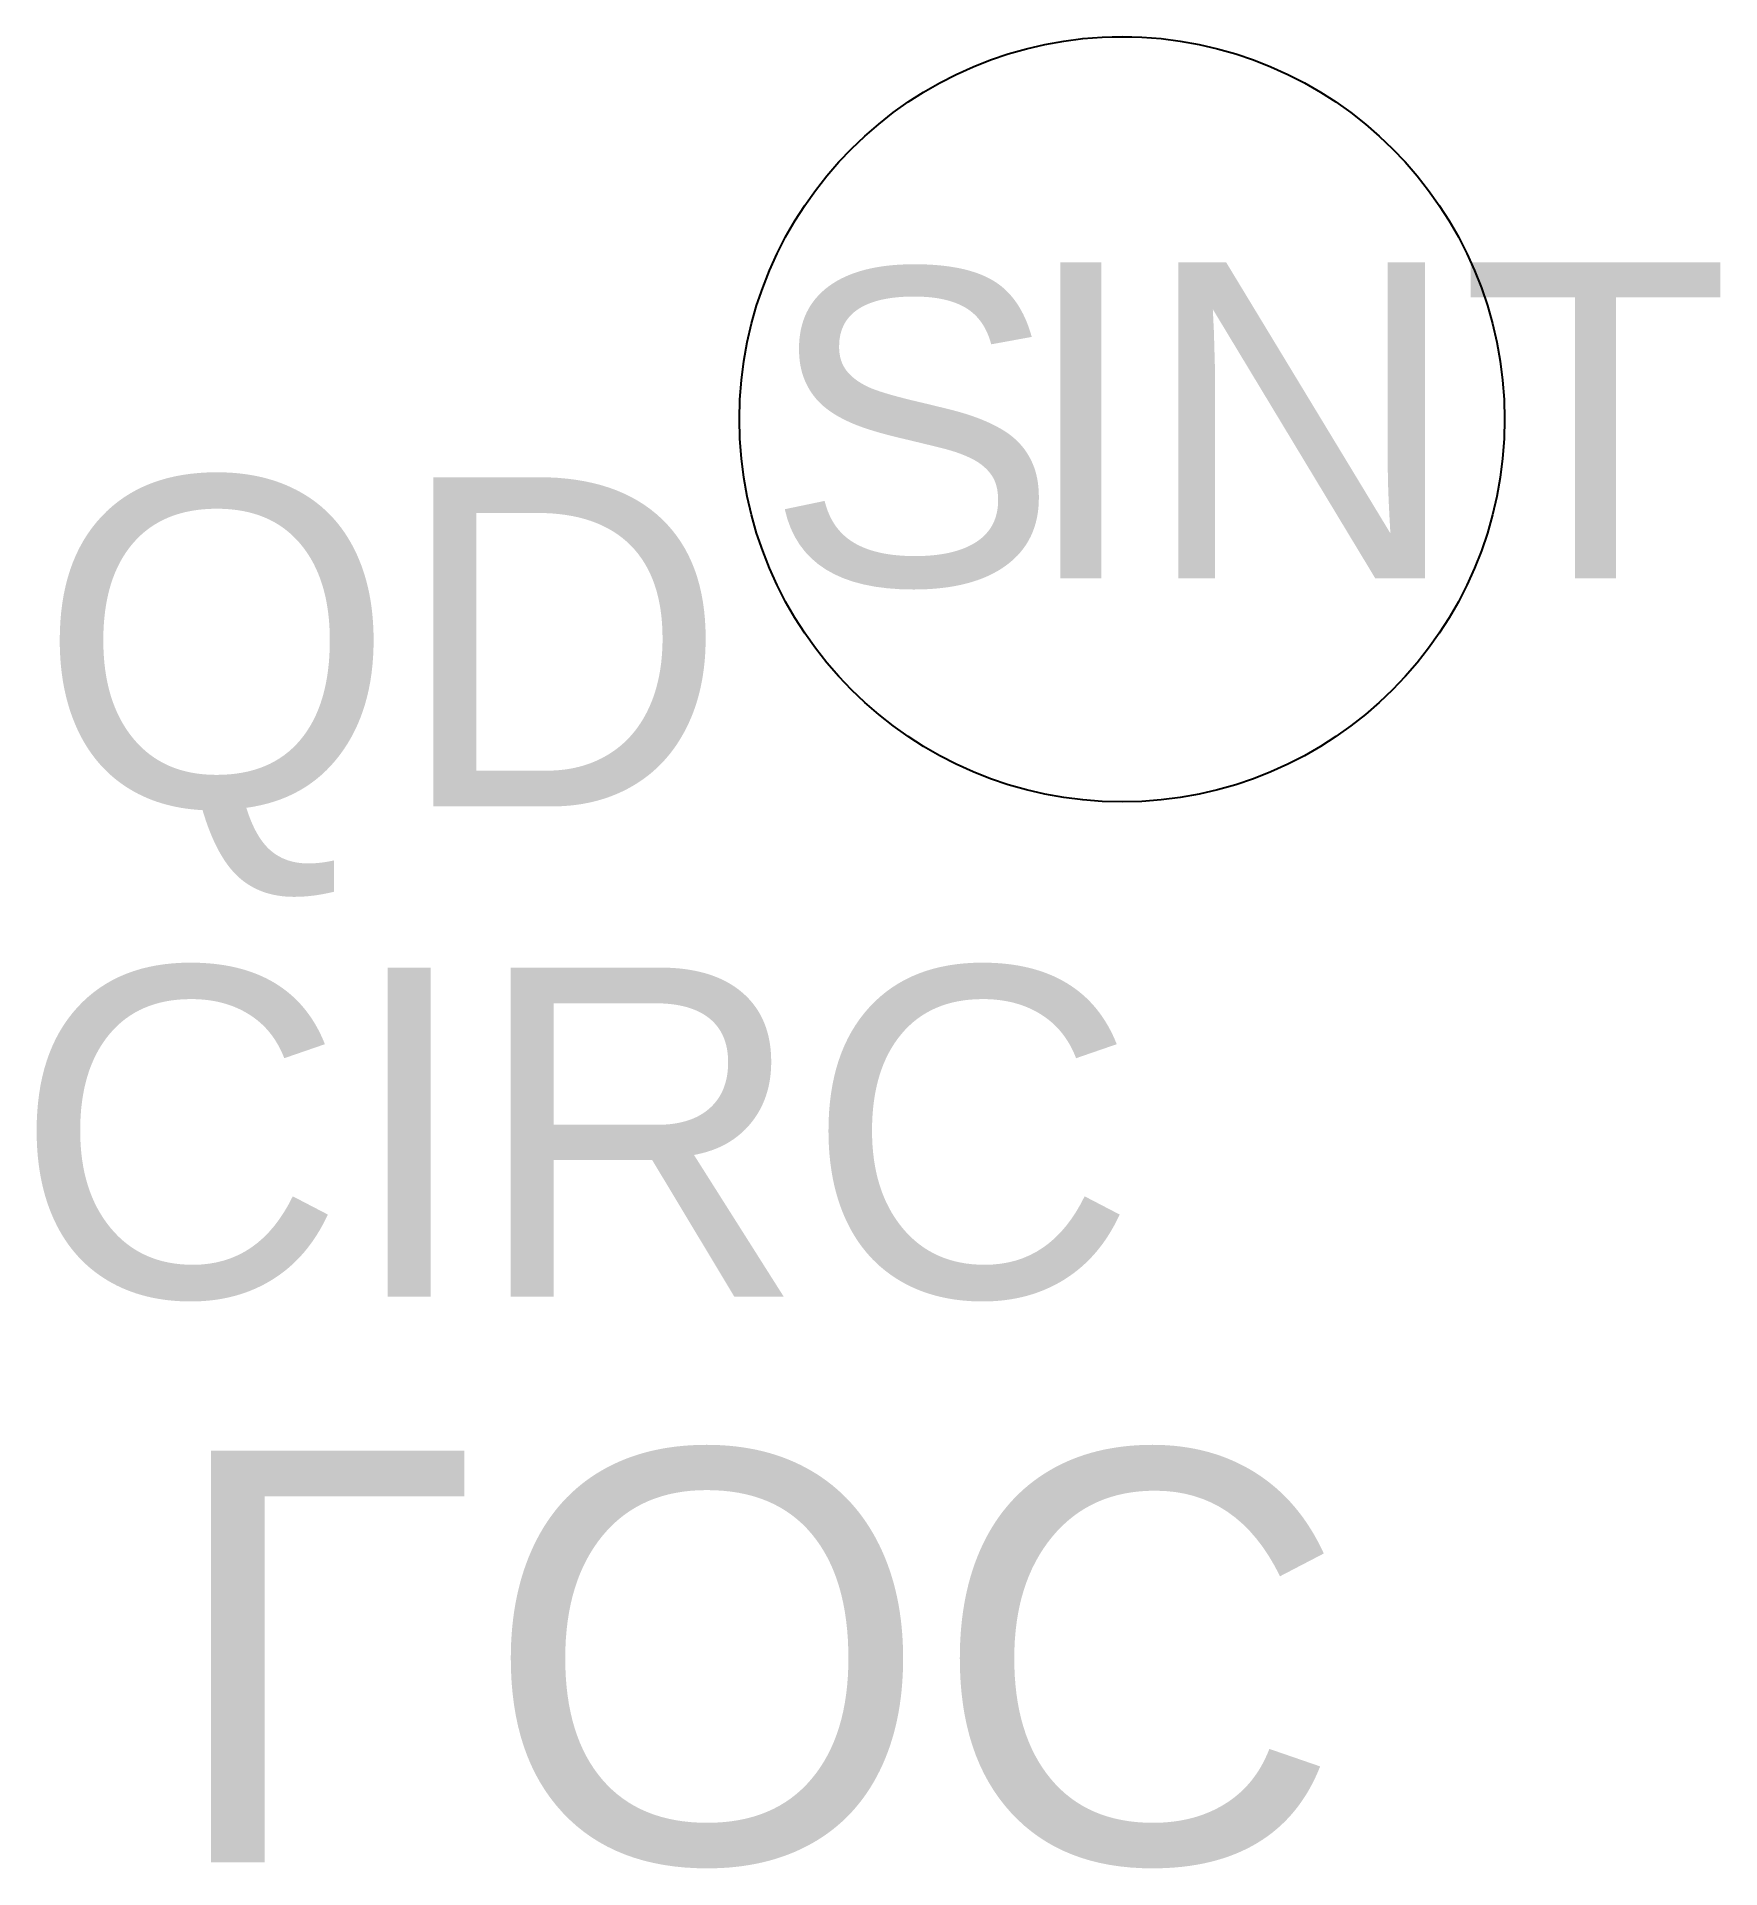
# Model space of a CAD drawing. Header units: millimetres. Extents: x 147.047 to 147.66, y 97.315 to 97.983.
import ezdxf

# ---------------------------------------------------------------- set-up
doc = ezdxf.new("R2010")
doc.units = ezdxf.units.MM
doc.header["$LTSCALE"] = 0.05
doc.layers.add('021', color=1, linetype='Continuous')
doc.styles.get("Standard").update_dxf_attribs({"font": 'ARIAL.TTF'})

msp = doc.modelspace()

# ---------------------------------------------------------------- texts
at = {"layer": '021', "flags": 1}
for tag, p in [('QD', (147.04704, 97.70211)), ('CIRC', (147.03804, 97.52339))]:
    msp.add_attdef(tag, p, '1', height=0.12, dxfattribs=at)
at = {"layer": '021', "text_generation_flag": 4, "flags": 1}
msp.add_attdef('LOC', (147.09296, 97.46731), '', height=0.15, dxfattribs=at)

# ---------------------------------------------------------------- wipeouts: each hides what was drawn before it
msp.add_wipeout([(147.47808, 97.97798), (147.49712, 97.97141), (147.51395, 97.96282), (147.52378, 97.95634), (147.53221, 97.94976), (147.53845, 97.94416), (147.54927, 97.93261), (147.55659, 97.92303), (147.56452, 97.91025), (147.57161, 97.89527), (147.57611, 97.88227), (147.57926, 97.86912), (147.58127, 97.85404), (147.58169, 97.84309), (147.58119, 97.83143), (147.58016, 97.82261), (147.5786, 97.81401), (147.57638, 97.80509), (147.57439, 97.79868), (147.57196, 97.79203), (147.56672, 97.78035), (147.5619, 97.77161), (147.55806, 97.76554), (147.55362, 97.7593), (147.5494, 97.75398), (147.54538, 97.74936), (147.54115, 97.74491), (147.5348, 97.7389), (147.5228, 97.72938), (147.51303, 97.72306), (147.50786, 97.72016), (147.50228, 97.71734), (147.4968, 97.71487), (147.49219, 97.71301), (147.48757, 97.71133), (147.4783, 97.7085), (147.47003, 97.70655), (147.4588, 97.70474), (147.44618, 97.70381), (147.43876, 97.7038), (147.43066, 97.70423), (147.41885, 97.70573), (147.41319, 97.70681), (147.40421, 97.70904), (147.39732, 97.71118), (147.38688, 97.71521), (147.37722, 97.71983), (147.36656, 97.72607), (147.35733, 97.73258), (147.34996, 97.73864), (147.34317, 97.74505), (147.33488, 97.75419), (147.32963, 97.76094), (147.32424, 97.76887), (147.32091, 97.77443), (147.3174, 97.78103), (147.31476, 97.78664), (147.31169, 97.79415), (147.30854, 97.80351), (147.30731, 97.80793), (147.30508, 97.81794), (147.30384, 97.826), (147.30303, 97.83474), (147.30279, 97.8413), (147.30283, 97.84712), (147.30356, 97.85802), (147.30496, 97.8678), (147.30713, 97.8778), (147.30913, 97.88483), (147.31183, 97.89264), (147.31474, 97.89972), (147.31764, 97.90587), (147.32119, 97.91248), (147.32531, 97.91923), (147.32949, 97.92529), (147.33429, 97.93151), (147.34009, 97.93816), (147.34443, 97.94263), (147.34899, 97.94691), (147.35149, 97.94911), (147.35845, 97.9547), (147.36574, 97.95982), (147.37297, 97.96425), (147.37927, 97.96765), (147.38581, 97.97074), (147.39338, 97.97383), (147.40092, 97.97641), (147.40961, 97.9788), (147.41767, 97.98049), (147.42521, 97.98163), (147.43137, 97.98225), (147.4365, 97.98255), (147.4463, 97.98261), (147.45857, 97.98171), (147.46624, 97.98059)])

# ---------------------------------------------------------------- next in the draw order: linework, layer by layer
msp.add_circle((147.44223, 97.84321), 0.13946)

# ---------------------------------------------------------------- next in the draw order: texts
at = {"layer": '021'}
msp.add_text('S', height=0.1152, dxfattribs=at).set_placement((147.31198, 97.7828))
msp.add_attdef('INT', (147.40485, 97.78521), '1', height=0.1152, dxfattribs=at)

doc.saveas('drawing.dxf')
